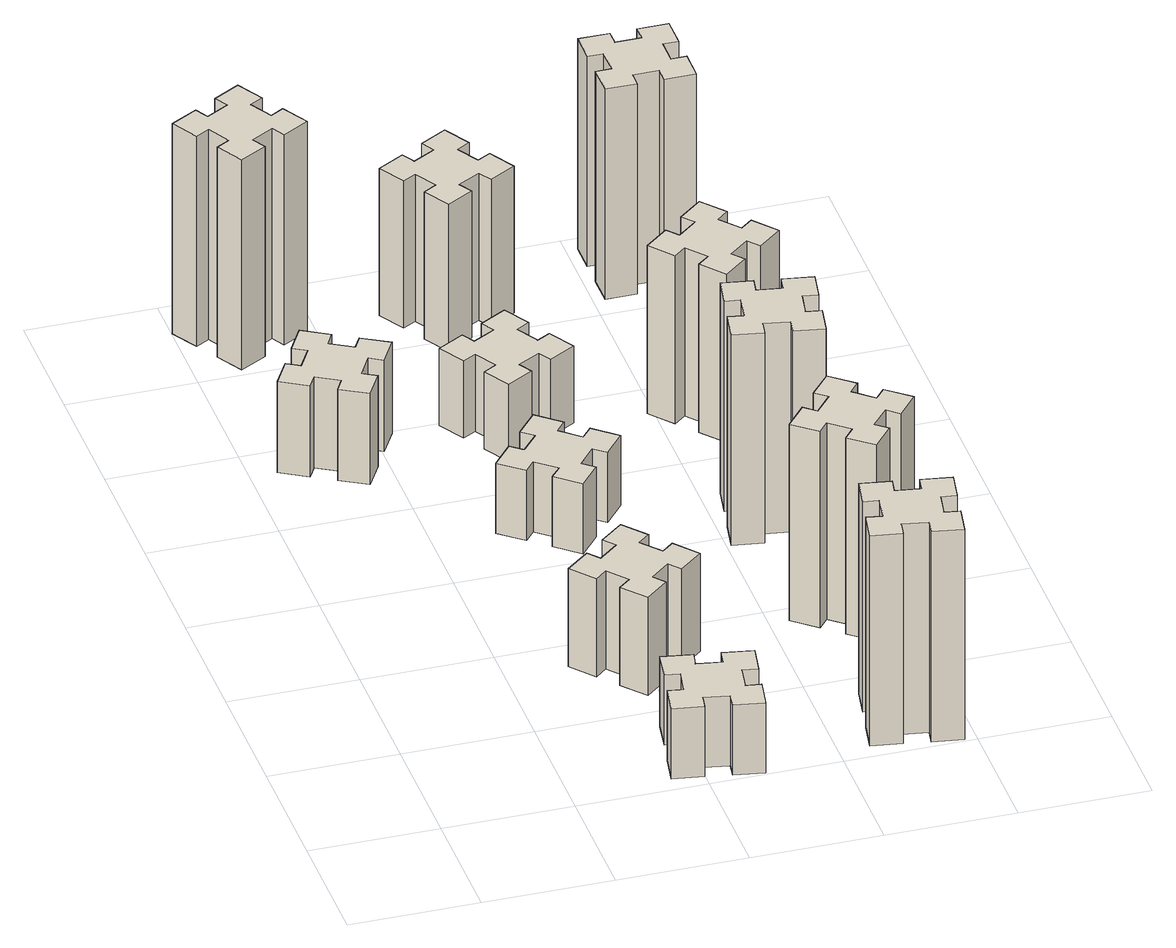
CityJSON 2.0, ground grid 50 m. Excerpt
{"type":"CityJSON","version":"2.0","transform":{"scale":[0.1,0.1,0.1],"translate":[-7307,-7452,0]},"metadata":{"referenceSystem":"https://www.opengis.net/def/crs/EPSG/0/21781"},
"CityObjects":{
"building1":{"type":"Building","attributes":{"class":"1000","function":"1000","usage":"1000","yearOfConstruction":2016,"roofType":"1000","measuredHeight":39,"storeysAboveGround":30,"storeysBelowGround":0},"geometry":[{"type":"Solid","lod":"1","boundaries":[[[[0,1,2,3,4,5,6,7,8,9,10,11,12,13,14,15,16,17,18,19]],[[17,16,20,21]],[[16,15,22,20]],[[15,14,23,22]],[[14,13,24,23]],[[13,12,25,24]],[[12,11,26,25]],[[11,10,27,26]],[[10,9,28,27]],[[9,8,29,28]],[[8,7,30,29]],[[7,6,31,30]],[[6,5,32,31]],[[5,4,33,32]],[[4,3,34,33]],[[3,2,35,34]],[[2,1,36,35]],[[1,0,37,36]],[[0,19,38,37]],[[19,18,39,38]],[[18,17,21,39]],[[24,25,26,27,28,29,30,31,32,33,34,35,36,37,38,39,21,20,22,23]]]]}]},
"building2":{"type":"Building","attributes":{"class":"1000","function":"1000","usage":"1000","yearOfConstruction":2016,"roofType":"1000","measuredHeight":30,"storeysAboveGround":30,"storeysBelowGround":0},"geometry":[{"type":"Solid","lod":"1","boundaries":[[[[40,41,42,43,44,45,46,47,48,49,50,51,52,53,54,55,56,57,58,59]],[[57,56,60,61]],[[56,55,62,60]],[[55,54,63,62]],[[54,53,64,63]],[[53,52,65,64]],[[52,51,66,65]],[[51,50,67,66]],[[50,49,68,67]],[[49,48,69,68]],[[48,47,70,69]],[[47,46,71,70]],[[46,45,72,71]],[[45,44,73,72]],[[44,43,74,73]],[[43,42,75,74]],[[42,41,76,75]],[[41,40,77,76]],[[40,59,78,77]],[[59,58,79,78]],[[58,57,61,79]],[[64,65,66,67,68,69,70,71,72,73,74,75,76,77,78,79,61,60,62,63]]]]}]},
"building3":{"type":"Building","attributes":{"class":"1000","function":"1000","usage":"1000","yearOfConstruction":2016,"roofType":"1000","measuredHeight":90,"storeysAboveGround":30,"storeysBelowGround":0},"geometry":[{"type":"Solid","lod":"1","boundaries":[[[[80,81,82,83,84,85,86,87,88,89,90,91,92,93,94,95,96,97,98,99]],[[97,96,100,101]],[[96,95,102,100]],[[95,94,103,102]],[[94,93,104,103]],[[93,92,105,104]],[[92,91,106,105]],[[91,90,107,106]],[[90,89,108,107]],[[89,88,109,108]],[[88,87,110,109]],[[87,86,111,110]],[[86,85,112,111]],[[85,84,113,112]],[[84,83,114,113]],[[83,82,115,114]],[[82,81,116,115]],[[81,80,117,116]],[[80,99,118,117]],[[99,98,119,118]],[[98,97,101,119]],[[104,105,106,107,108,109,110,111,112,113,114,115,116,117,118,119,101,100,102,103]]]]}]},
"building4":{"type":"Building","attributes":{"class":"1000","function":"1000","usage":"1000","yearOfConstruction":2016,"roofType":"1000","measuredHeight":42,"storeysAboveGround":30,"storeysBelowGround":0},"geometry":[{"type":"Solid","lod":"1","boundaries":[[[[120,121,122,123,124,125,126,127,128,129,130,131,132,133,134,135,136,137,138,139]],[[137,136,140,141]],[[136,135,142,140]],[[135,134,143,142]],[[134,133,144,143]],[[133,132,145,144]],[[132,131,146,145]],[[131,130,147,146]],[[130,129,148,147]],[[129,128,149,148]],[[128,127,150,149]],[[127,126,151,150]],[[126,125,152,151]],[[125,124,153,152]],[[124,123,154,153]],[[123,122,155,154]],[[122,121,156,155]],[[121,120,157,156]],[[120,139,158,157]],[[139,138,159,158]],[[138,137,141,159]],[[144,145,146,147,148,149,150,151,152,153,154,155,156,157,158,159,141,140,142,143]]]]}]},
"building5":{"type":"Building","attributes":{"class":"1000","function":"1000","usage":"1000","yearOfConstruction":2016,"roofType":"1000","measuredHeight":30,"storeysAboveGround":30,"storeysBelowGround":0},"geometry":[{"type":"Solid","lod":"1","boundaries":[[[[160,161,162,163,164,165,166,167,168,169,170,171,172,173,174,175,176,177,178,179]],[[177,176,180,181]],[[176,175,182,180]],[[175,174,183,182]],[[174,173,184,183]],[[173,172,185,184]],[[172,171,186,185]],[[171,170,187,186]],[[170,169,188,187]],[[169,168,189,188]],[[168,167,190,189]],[[167,166,191,190]],[[166,165,192,191]],[[165,164,193,192]],[[164,163,194,193]],[[163,162,195,194]],[[162,161,196,195]],[[161,160,197,196]],[[160,179,198,197]],[[179,178,199,198]],[[178,177,181,199]],[[184,185,186,187,188,189,190,191,192,193,194,195,196,197,198,199,181,180,182,183]]]]}]},
"building6":{"type":"Building","attributes":{"class":"1000","function":"1000","usage":"1000","yearOfConstruction":2016,"roofType":"1000","measuredHeight":33,"storeysAboveGround":30,"storeysBelowGround":0},"geometry":[{"type":"Solid","lod":"1","boundaries":[[[[200,201,202,203,204,205,206,207,208,209,210,211,212,213,214,215,216,217,218,219]],[[217,216,220,221]],[[216,215,222,220]],[[215,214,223,222]],[[214,213,224,223]],[[213,212,225,224]],[[212,211,226,225]],[[211,210,227,226]],[[210,209,228,227]],[[209,208,229,228]],[[208,207,230,229]],[[207,206,231,230]],[[206,205,232,231]],[[205,204,233,232]],[[204,203,234,233]],[[203,202,235,234]],[[202,201,236,235]],[[201,200,237,236]],[[200,219,238,237]],[[219,218,239,238]],[[218,217,221,239]],[[224,225,226,227,228,229,230,231,232,233,234,235,236,237,238,239,221,220,222,223]]]]}]},
"building7":{"type":"Building","attributes":{"class":"1000","function":"1000","usage":"1000","yearOfConstruction":2016,"roofType":"1000","measuredHeight":90,"storeysAboveGround":30,"storeysBelowGround":0},"geometry":[{"type":"Solid","lod":"1","boundaries":[[[[240,241,242,243,244,245,246,247,248,249,250,251,252,253,254,255,256,257,258,259]],[[257,256,260,261]],[[256,255,262,260]],[[255,254,263,262]],[[254,253,264,263]],[[253,252,265,264]],[[252,251,266,265]],[[251,250,267,266]],[[250,249,268,267]],[[249,248,269,268]],[[248,247,270,269]],[[247,246,271,270]],[[246,245,272,271]],[[245,244,273,272]],[[244,243,274,273]],[[243,242,275,274]],[[242,241,276,275]],[[241,240,277,276]],[[240,259,278,277]],[[259,258,279,278]],[[258,257,261,279]],[[264,265,266,267,268,269,270,271,272,273,274,275,276,277,278,279,261,260,262,263]]]]}]},
"building8":{"type":"Building","attributes":{"class":"1000","function":"1000","usage":"1000","yearOfConstruction":2016,"roofType":"1000","measuredHeight":63,"storeysAboveGround":30,"storeysBelowGround":0},"geometry":[{"type":"Solid","lod":"1","boundaries":[[[[280,281,282,283,284,285,286,287,288,289,290,291,292,293,294,295,296,297,298,299]],[[297,296,300,301]],[[296,295,302,300]],[[295,294,303,302]],[[294,293,304,303]],[[293,292,305,304]],[[292,291,306,305]],[[291,290,307,306]],[[290,289,308,307]],[[289,288,309,308]],[[288,287,310,309]],[[287,286,311,310]],[[286,285,312,311]],[[285,284,313,312]],[[284,283,314,313]],[[283,282,315,314]],[[282,281,316,315]],[[281,280,317,316]],[[280,299,318,317]],[[299,298,319,318]],[[298,297,301,319]],[[304,305,306,307,308,309,310,311,312,313,314,315,316,317,318,319,301,300,302,303]]]]}]},
"building9":{"type":"Building","attributes":{"class":"1000","function":"1000","usage":"1000","yearOfConstruction":2016,"roofType":"1000","measuredHeight":84,"storeysAboveGround":30,"storeysBelowGround":0},"geometry":[{"type":"Solid","lod":"1","boundaries":[[[[320,321,322,323,324,325,326,327,328,329,330,331,332,333,334,335,336,337,338,339]],[[337,336,340,341]],[[336,335,342,340]],[[335,334,343,342]],[[334,333,344,343]],[[333,332,345,344]],[[332,331,346,345]],[[331,330,347,346]],[[330,329,348,347]],[[329,328,349,348]],[[328,327,350,349]],[[327,326,351,350]],[[326,325,352,351]],[[325,324,353,352]],[[324,323,354,353]],[[323,322,355,354]],[[322,321,356,355]],[[321,320,357,356]],[[320,339,358,357]],[[339,338,359,358]],[[338,337,341,359]],[[344,345,346,347,348,349,350,351,352,353,354,355,356,357,358,359,341,340,342,343]]]]}]},
"building10":{"type":"Building","attributes":{"class":"1000","function":"1000","usage":"1000","yearOfConstruction":2016,"roofType":"1000","measuredHeight":90,"storeysAboveGround":30,"storeysBelowGround":0},"geometry":[{"type":"Solid","lod":"1","boundaries":[[[[360,361,362,363,364,365,366,367,368,369,370,371,372,373,374,375,376,377,378,379]],[[377,376,380,381]],[[376,375,382,380]],[[375,374,383,382]],[[374,373,384,383]],[[373,372,385,384]],[[372,371,386,385]],[[371,370,387,386]],[[370,369,388,387]],[[369,368,389,388]],[[368,367,390,389]],[[367,366,391,390]],[[366,365,392,391]],[[365,364,393,392]],[[364,363,394,393]],[[363,362,395,394]],[[362,361,396,395]],[[361,360,397,396]],[[360,379,398,397]],[[379,378,399,398]],[[378,377,381,399]],[[384,385,386,387,388,389,390,391,392,393,394,395,396,397,398,399,381,380,382,383]]]]}]},
"building11":{"type":"Building","attributes":{"class":"1000","function":"1000","usage":"1000","yearOfConstruction":2016,"roofType":"1000","measuredHeight":72,"storeysAboveGround":30,"storeysBelowGround":0},"geometry":[{"type":"Solid","lod":"1","boundaries":[[[[400,401,402,403,404,405,406,407,408,409,410,411,412,413,414,415,416,417,418,419]],[[417,416,420,421]],[[416,415,422,420]],[[415,414,423,422]],[[414,413,424,423]],[[413,412,425,424]],[[412,411,426,425]],[[411,410,427,426]],[[410,409,428,427]],[[409,408,429,428]],[[408,407,430,429]],[[407,406,431,430]],[[406,405,432,431]],[[405,404,433,432]],[[404,403,434,433]],[[403,402,435,434]],[[402,401,436,435]],[[401,400,437,436]],[[400,419,438,437]],[[419,418,439,438]],[[418,417,421,439]],[[424,425,426,427,428,429,430,431,432,433,434,435,436,437,438,439,421,420,422,423]]]]}]},
"building12":{"type":"Building","attributes":{"class":"1000","function":"1000","usage":"1000","yearOfConstruction":2016,"roofType":"1000","measuredHeight":90,"storeysAboveGround":30,"storeysBelowGround":0},"geometry":[{"type":"Solid","lod":"1","boundaries":[[[[440,441,442,443,444,445,446,447,448,449,450,451,452,453,454,455,456,457,458,459]],[[457,456,460,461]],[[456,455,462,460]],[[455,454,463,462]],[[454,453,464,463]],[[453,452,465,464]],[[452,451,466,465]],[[451,450,467,466]],[[450,449,468,467]],[[449,448,469,468]],[[448,447,470,469]],[[447,446,471,470]],[[446,445,472,471]],[[445,444,473,472]],[[444,443,474,473]],[[443,442,475,474]],[[442,441,476,475]],[[441,440,477,476]],[[440,459,478,477]],[[459,458,479,478]],[[458,457,461,479]],[[464,465,466,467,468,469,470,471,472,473,474,475,476,477,478,479,461,460,462,463]]]]}]}
},
"vertices":[
[406,2327,0],[456,2414,0],[508,2384,0],[568,2488,0],[464,2548,0],[434,2496,0],[347,2546,0],[377,2598,0],[273,2658,0],[213,2554,0],[265,2524,0],[215,2437,0],[163,2467,0],[103,2363,0],[207,2303,0],[237,2355,0],[324,2305,0],[294,2253,0],[398,2193,0],[458,2297,0],[324,2305,390],[294,2253,390],[237,2355,390],[207,2303,390],[103,2363,390],[163,2467,390],[215,2437,390],[265,2524,390],[213,2554,390],[273,2658,390],[377,2598,390],[347,2546,390],[434,2496,390],[464,2548,390],[568,2488,390],[508,2384,390],[456,2414,390],[406,2327,390],[458,2297,390],[398,2193,390],
[976,274,0],[958,175,0],[899,186,0],[878,67,0],[997,47,0],[1007,106,0],[1105,88,0],[1095,29,0],[1213,8,0],[1234,127,0],[1175,137,0],[1192,235,0],[1251,225,0],[1272,343,0],[1154,364,0],[1144,305,0],[1045,322,0],[1056,381,0],[937,402,0],[917,284,0],[1045,322,300],[1056,381,300],[1144,305,300],[1154,364,300],[1272,343,300],[1251,225,300],[1192,235,300],[1175,137,300],[1234,127,300],[1213,8,300],[1095,29,300],[1105,88,300],[1007,106,300],[997,47,300],[878,67,300],[899,186,300],[958,175,300],[976,274,300],[917,284,300],[937,402,300],
[224,3386,0],[137,3336,0],[107,3388,0],[3,3328,0],[63,3224,0],[115,3254,0],[165,3167,0],[113,3137,0],[173,3033,0],[277,3093,0],[247,3145,0],[334,3195,0],[364,3143,0],[468,3203,0],[408,3307,0],[356,3277,0],[306,3364,0],[358,3394,0],[298,3498,0],[194,3438,0],[306,3364,900],[358,3394,900],[356,3277,900],[408,3307,900],[468,3203,900],[364,3143,900],[334,3195,900],[247,3145,900],[277,3093,900],[173,3033,900],[113,3137,900],[165,3167,900],[115,3254,900],[63,3224,900],[3,3328,900],[107,3388,900],[137,3336,900],[224,3386,900],[194,3438,900],[298,3498,900],
[943,962,0],[866,897,0],[828,943,0],[736,866,0],[813,774,0],[859,813,0],[923,736,0],[877,698,0],[954,606,0],[1046,683,0],[1008,729,0],[1084,793,0],[1123,747,0],[1215,824,0],[1138,916,0],[1092,878,0],[1027,954,0],[1073,993,0],[996,1085,0],[904,1008,0],[1027,954,420],[1073,993,420],[1092,878,420],[1138,916,420],[1215,824,420],[1123,747,420],[1084,793,420],[1008,729,420],[1046,683,420],[954,606,420],[877,698,420],[923,736,420],[859,813,420],[813,774,420],[736,866,420],[828,943,420],[866,897,420],[943,962,420],[904,1008,420],[996,1085,420],
[1084,1837,0],[1008,1902,0],[1046,1948,0],[954,2025,0],[877,1933,0],[923,1894,0],[859,1818,0],[813,1856,0],[736,1764,0],[828,1687,0],[866,1733,0],[943,1669,0],[904,1623,0],[996,1546,0],[1073,1638,0],[1027,1676,0],[1092,1753,0],[1138,1714,0],[1215,1806,0],[1123,1883,0],[1092,1753,300],[1138,1714,300],[1027,1676,300],[1073,1638,300],[996,1546,300],[904,1623,300],[943,1669,300],[866,1733,300],[828,1687,300],[736,1764,300],[813,1856,300],[859,1818,300],[923,1894,300],[877,1933,300],[954,2025,300],[1046,1948,300],[1008,1902,300],[1084,1837,300],[1123,1883,300],[1215,1806,300],
[855,2414,0],[905,2327,0],[853,2297,0],[913,2193,0],[1017,2253,0],[987,2305,0],[1074,2355,0],[1104,2303,0],[1208,2363,0],[1148,2467,0],[1096,2437,0],[1046,2524,0],[1098,2554,0],[1038,2658,0],[934,2598,0],[964,2546,0],[877,2496,0],[847,2548,0],[743,2488,0],[803,2384,0],[877,2496,330],[847,2548,330],[964,2546,330],[934,2598,330],[1038,2658,330],[1098,2554,330],[1046,2524,330],[1096,2437,330],[1148,2467,330],[1208,2363,330],[1104,2303,330],[1074,2355,330],[987,2305,330],[1017,2253,330],[913,2193,330],[853,2297,330],[905,2327,330],[855,2414,330],[803,2384,330],[743,2488,330],
[1884,305,0],[1785,322,0],[1796,381,0],[1677,402,0],[1657,284,0],[1716,274,0],[1698,175,0],[1639,186,0],[1618,67,0],[1737,47,0],[1747,106,0],[1845,88,0],[1835,29,0],[1953,8,0],[1974,127,0],[1915,137,0],[1932,235,0],[1991,225,0],[2012,343,0],[1894,364,0],[1932,235,900],[1991,225,900],[1915,137,900],[1974,127,900],[1953,8,900],[1835,29,900],[1845,88,900],[1747,106,900],[1737,47,900],[1618,67,900],[1639,186,900],[1698,175,900],[1716,274,900],[1657,284,900],[1677,402,900],[1796,381,900],[1785,322,900],[1884,305,900],[1894,364,900],[2012,343,900],
[1096,3177,0],[1046,3264,0],[1098,3294,0],[1038,3398,0],[934,3338,0],[964,3286,0],[877,3236,0],[847,3288,0],[743,3228,0],[803,3124,0],[855,3154,0],[905,3067,0],[853,3037,0],[913,2933,0],[1017,2993,0],[987,3045,0],[1074,3095,0],[1104,3043,0],[1208,3103,0],[1148,3207,0],[1074,3095,630],[1104,3043,630],[987,3045,630],[1017,2993,630],[913,2933,630],[853,3037,630],[905,3067,630],[855,3154,630],[803,3124,630],[743,3228,630],[847,3288,630],[877,3236,630],[964,3286,630],[934,3338,630],[1038,3398,630],[1098,3294,630],[1046,3264,630],[1096,3177,630],[1148,3207,630],[1208,3103,630],
[1867,836,0],[1932,913,0],[1978,874,0],[2055,966,0],[1963,1043,0],[1924,997,0],[1848,1062,0],[1886,1108,0],[1794,1185,0],[1717,1093,0],[1763,1054,0],[1699,978,0],[1653,1016,0],[1576,924,0],[1668,847,0],[1706,893,0],[1783,829,0],[1744,783,0],[1836,706,0],[1913,798,0],[1783,829,840],[1744,783,840],[1706,893,840],[1668,847,840],[1576,924,840],[1653,1016,840],[1699,978,840],[1763,1054,840],[1717,1093,840],[1794,1185,840],[1886,1108,840],[1848,1062,840],[1924,997,840],[1963,1043,840],[2055,966,840],[1978,874,840],[1932,913,840],[1867,836,840],[1913,798,840],[1836,706,840],
[1647,1486,0],[1745,1468,0],[1735,1409,0],[1853,1388,0],[1874,1507,0],[1815,1517,0],[1832,1615,0],[1891,1605,0],[1912,1723,0],[1794,1744,0],[1784,1685,0],[1685,1702,0],[1696,1761,0],[1577,1782,0],[1557,1664,0],[1616,1654,0],[1598,1555,0],[1539,1566,0],[1518,1447,0],[1637,1427,0],[1598,1555,900],[1539,1566,900],[1616,1654,900],[1557,1664,900],[1577,1782,900],[1696,1761,900],[1685,1702,900],[1784,1685,900],[1794,1744,900],[1912,1723,900],[1891,1605,900],[1832,1615,900],[1815,1517,900],[1874,1507,900],[1853,1388,900],[1735,1409,900],[1745,1468,900],[1647,1486,900],[1637,1427,900],[1518,1447,900],
[1599,2293,0],[1663,2216,0],[1617,2178,0],[1694,2086,0],[1786,2163,0],[1748,2209,0],[1824,2273,0],[1863,2227,0],[1955,2304,0],[1878,2396,0],[1832,2358,0],[1767,2434,0],[1813,2473,0],[1736,2565,0],[1644,2488,0],[1683,2442,0],[1606,2377,0],[1568,2423,0],[1476,2346,0],[1553,2254,0],[1606,2377,720],[1568,2423,720],[1683,2442,720],[1644,2488,720],[1736,2565,720],[1813,2473,720],[1767,2434,720],[1832,2358,720],[1878,2396,720],[1955,2304,720],[1863,2227,720],[1824,2273,720],[1748,2209,720],[1786,2163,720],[1694,2086,720],[1617,2178,720],[1663,2216,720],[1599,2293,720],[1553,2254,720],[1476,2346,720],
[1665,3155,0],[1765,3155,0],[1765,3095,0],[1885,3095,0],[1885,3215,0],[1825,3215,0],[1825,3315,0],[1885,3315,0],[1885,3435,0],[1765,3435,0],[1765,3375,0],[1665,3375,0],[1665,3435,0],[1545,3435,0],[1545,3315,0],[1605,3315,0],[1605,3215,0],[1545,3215,0],[1545,3095,0],[1665,3095,0],[1605,3215,900],[1545,3215,900],[1605,3315,900],[1545,3315,900],[1545,3435,900],[1665,3435,900],[1665,3375,900],[1765,3375,900],[1765,3435,900],[1885,3435,900],[1885,3315,900],[1825,3315,900],[1825,3215,900],[1885,3215,900],[1885,3095,900],[1765,3095,900],[1765,3155,900],[1665,3155,900],[1665,3095,900],[1545,3095,900]
]}
